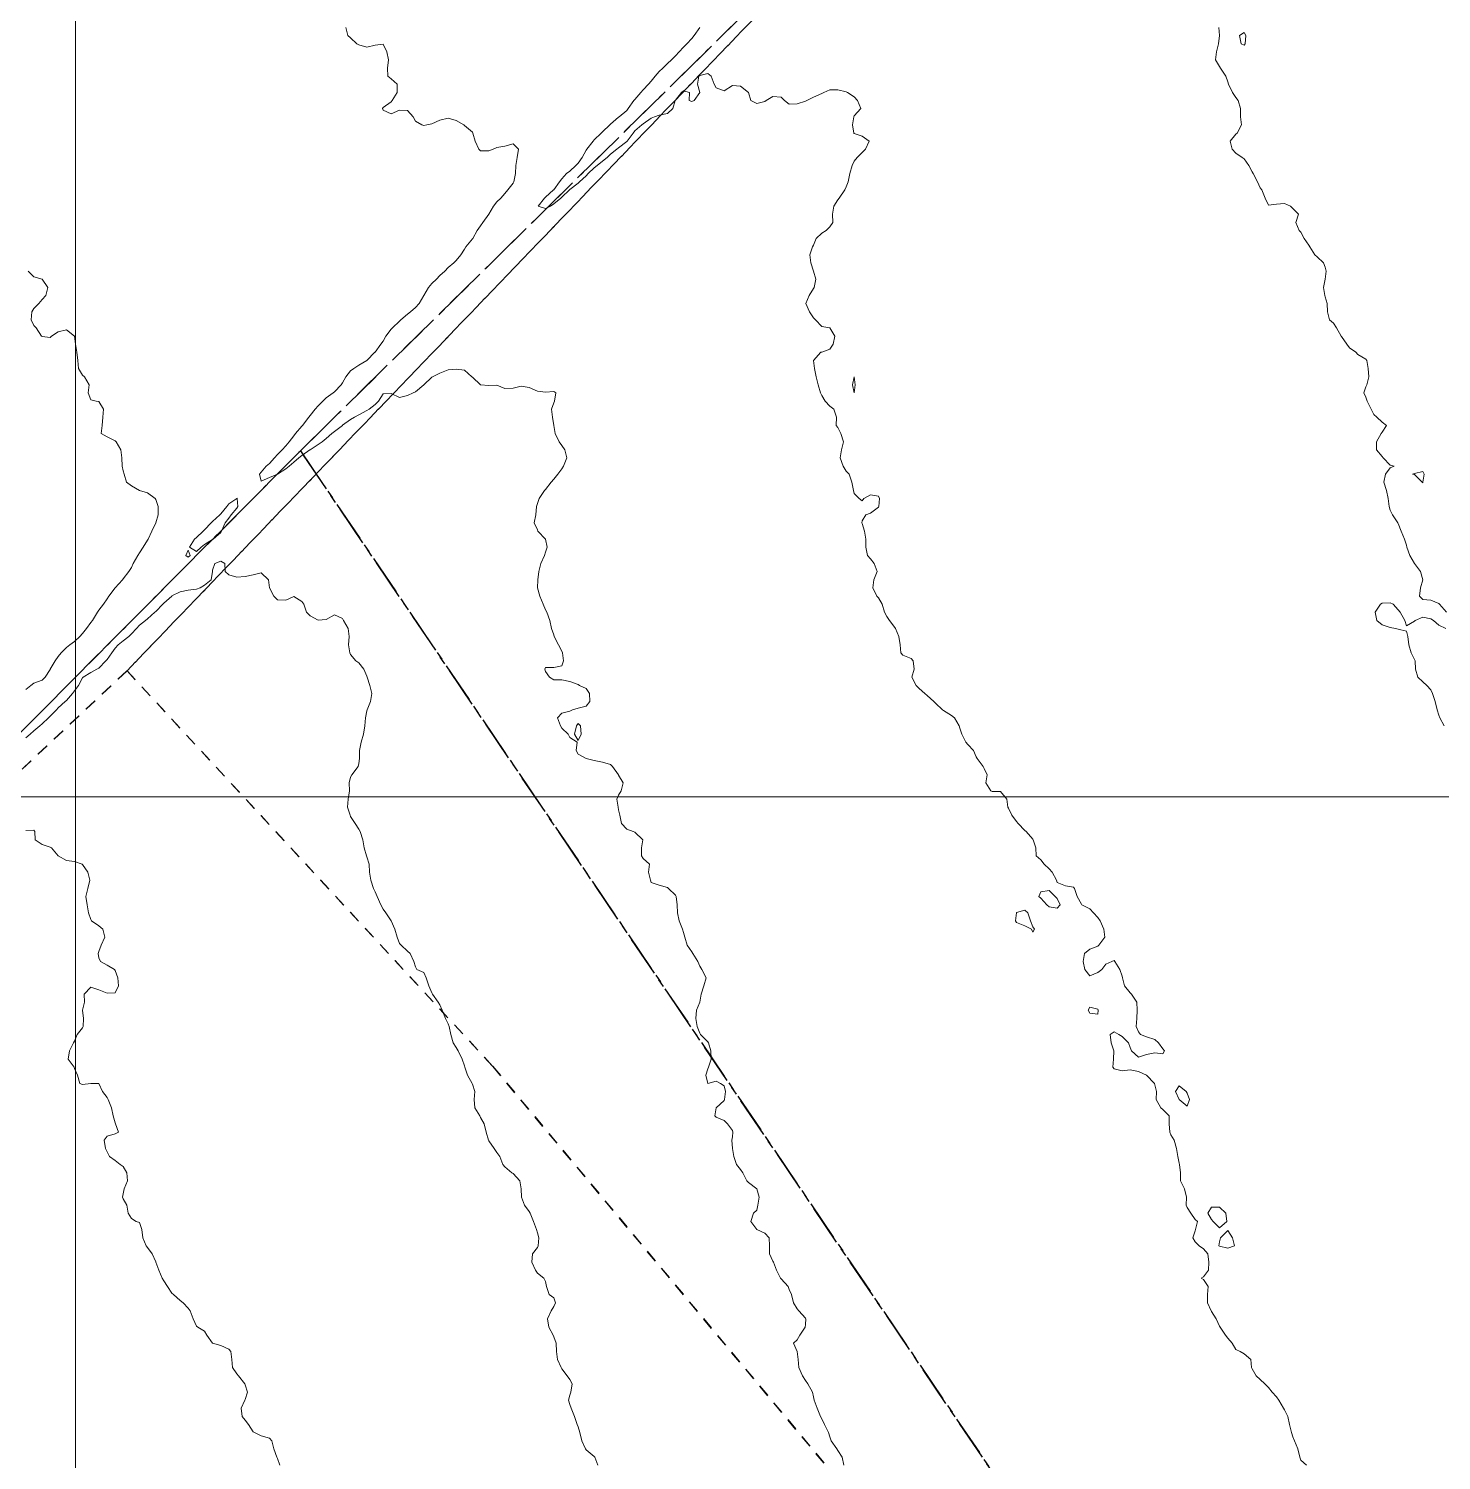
# Model space of a CAD drawing. Header units: centimetres. Extents: x 0 to 642158, y -847 to 649707.
# Drawn here: x 616263.9 to 616350.9, y 619946.5 to 620034.7 of the extents above; entities that cross this region are included whole.
import ezdxf

# ---------------------------------------------------------------- set-up
doc = ezdxf.new("R2010")
doc.units = ezdxf.units.CM
doc.header["$MEASUREMENT"] = 0
doc.linetypes.add('CENTERX2', pattern=[4, 2.5, -0.5, 0.5, -0.5])
doc.linetypes.add('JIS_02_0.7', pattern=[1.35, 0.75, -0.6])
for name, color, linetype, lineweight in [('MEV_grille', 254, 'Continuous', 9), ('WAL_parcellaire agricole', 7, 'JIS_02_0.7', 25), ('WAL_topographie 0.5', 253, 'Continuous', 20)]:
    doc.layers.add(name, color=color, linetype=linetype, lineweight=lineweight)
doc.layers.add('SPW_parcellaire cadastral', color=7, linetype='CENTERX2', lineweight=25, true_color=0xff0542)

# ---------------------------------------------------------------- blocks, each defined once
blk = doc.blocks.new('*U114')
at = {"layer": 'MEV_grille', "transparency": 33554687}
blk.add_lwpolyline([(-1338.461, 0), (1338.461, 0)], dxfattribs=at)
blk = doc.blocks.new('*U115')
at = {"layer": 'MEV_grille', "color": 0, "linetype": 'ByBlock', "lineweight": -2, "transparency": 16777216}
blk.add_blockref('*U114', (0, -2400), dxfattribs=at)
blk = doc.blocks.new('*U112')
at = {"layer": 'MEV_grille', "transparency": 33554687}
blk.add_lwpolyline([(0, 1825.476), (0, -1825.476)], dxfattribs=at)
blk = doc.blocks.new('*U113')
at = {"layer": 'MEV_grille', "color": 0, "linetype": 'ByBlock', "lineweight": -2, "transparency": 16777216}
blk.add_blockref('*U112', (900, 0), dxfattribs=at)

msp = doc.modelspace()

# ---------------------------------------------------------------- linework, layer by layer
at = {"layer": 'SPW_parcellaire cadastral'}
for points in [[(616222.128, 620179.976), (616250.365, 620151.335), (616334.421, 620061.615), (616280.663, 620008.691), (616260.831, 619988.737), (616195.354, 620057.121), (616143.039, 620111.847), (616194.316, 620159.24), (616222.128, 620179.976)], [(616355.609, 620035.233), (616378.108, 620007.221), (616400.237, 619979.265), (616422.785, 619950.78), (616439.841, 619964.523), (616461.863, 619982.253), (616492.788, 620006.697), (616550.104, 619925.624), (616572.77, 619940.88), (616623.295, 619879.226), (616638.833, 619846.604), (616561.893, 619856.194), (616477.994, 619855.633), (616412.752, 619840.793), (616397.069, 619835.25), (616327.133, 619940.117), (616280.663, 620008.691), (616334.421, 620061.615), (616355.609, 620035.233)], [(616359.454, 619821.288), (616326.672, 619810.975), (616321.672, 619811.425), (616317.722, 619813.441), (616309.754, 619822.04), (616216.242, 619936.861), (616212.235, 619939.367), (616260.831, 619988.737), (616280.663, 620008.691), (616327.133, 619940.117), (616300.482, 619911.776), (616359.454, 619821.288)]]:
    msp.add_lwpolyline(points, dxfattribs=at)
at = {"layer": 'WAL_parcellaire agricole'}
for points in [[(616319.644, 620046.821), (616269.984, 619995.149), (616211.324, 619940.143), (616204.657, 619942.475), (616171.156, 619951.805), (616128.489, 619960.8), (616113.487, 619976.298), (616272.568, 620126.315), (616335.142, 620062.822), (616319.644, 620046.821)], [(616269.984, 619995.149), (616319.644, 620046.821), (616335.142, 620062.822), (616389.483, 619995.496), (616420.153, 619957.833), (616433.819, 619968.168), (616448.984, 619981.003), (616486.646, 620012.341), (616545.989, 619931.348), (616567.653, 619947.684), (616643.831, 619847.527), (616616.664, 619852.357), (616586.164, 619856.187), (616565.997, 619858.351), (616509.664, 619858.011), (616471.498, 619855.007), (616437.999, 619847.837), (616396.501, 619834.499), (616337.992, 619916.324), (616292.486, 619970.818), (616269.984, 619995.149)], [(616269.984, 619995.149), (616292.486, 619970.818), (616337.992, 619916.324), (616396.501, 619834.499), (616370.669, 619824.329), (616346.671, 619814.826), (616335.005, 619810.825), (616327.672, 619809.491), (616321.338, 619810.657), (616317.171, 619812.823), (616309.004, 619821.322), (616268.331, 619872.817), (616225.326, 619925.144), (616220.825, 619930.311), (616211.324, 619940.143), (616269.984, 619995.149)]]:
    msp.add_lwpolyline(points, dxfattribs=at)
at = {"layer": 'WAL_topographie 0.5'}
for points in [[(616283.46, 620034.75), (616283.583, 620034.25), (616283.75, 620034.1), (616284.139, 620033.75), (616284.25, 620033.685), (616284.75, 620033.533), (616285.25, 620033.659), (616285.75, 620033.712), (616285.972, 620033.25), (616286.078, 620032.75), (616286.021, 620032.25), (616286.042, 620031.75), (616286.25, 620031.583), (616286.607, 620031.25), (616286.619, 620030.75), (616286.313, 620030.25), (616286.25, 620030.167), (616285.75, 620029.821), (616285.713, 620029.75), (616285.75, 620029.65), (616286.25, 620029.438), (616286.75, 620029.657), (616287.25, 620029.63), (616287.602, 620029.25), (616287.75, 620028.984), (616288.139, 620028.75), (616288.25, 620028.717), (616288.45, 620028.75), (616288.75, 620028.808), (616289.25, 620029.043), (616289.75, 620029.161), (616290.25, 620029.025), (616290.708, 620028.75), (616290.75, 620028.712), (616291.25, 620028.3), (616291.279, 620028.25), (616291.417, 620027.75), (616291.639, 620027.25), (616291.75, 620027.15), (616292.25, 620027.146), (616292.528, 620027.25), (616292.75, 620027.367), (616293.25, 620027.444), (616293.75, 620027.583), (616294.084, 620027.25), (616294, 620026.75), (616293.912, 620026.25), (616293.897, 620025.75), (616293.798, 620025.25), (616293.75, 620025.171), (616293.424, 620024.75), (616293.25, 620024.525), (616292.986, 620024.25), (616292.75, 620024.005), (616292.55, 620023.75), (616292.25, 620023.25), (616292.25, 620023.25), (616291.89, 620022.75), (616291.75, 620022.537), (616291.544, 620022.25), (616291.264, 620021.75), (616291.25, 620021.731), (616290.844, 620021.25), (616290.75, 620021.102), (616290.531, 620020.75), (616290.25, 620020.402), (616290.096, 620020.25), (616289.75, 620019.98), (616289.55, 620019.75), (616289.25, 620019.474), (616289.038, 620019.25), (616288.75, 620018.99), (616288.542, 620018.75), (616288.25, 620018.25), (616288.25, 620018.25), (616287.972, 620017.75), (616287.75, 620017.51), (616287.435, 620017.25), (616287.25, 620017.105), (616286.845, 620016.75), (616286.75, 620016.677), (616286.321, 620016.25), (616286.25, 620016.174), (616285.926, 620015.75), (616285.75, 620015.441), (616285.618, 620015.25), (616285.25, 620014.768), (616285.235, 620014.75), (616284.75, 620014.253), (616284.746, 620014.25), (616284.25, 620013.95), (616283.937, 620013.75), (616283.75, 620013.605), (616283.46, 620013.25), (616283.25, 620012.882), (616283.164, 620012.75), (616282.75, 620012.323), (616282.666, 620012.25), (616282.25, 620011.939), (616282.036, 620011.75), (616281.75, 620011.458), (616281.558, 620011.25), (616281.25, 620010.853), (616281.173, 620010.75), (616280.788, 620010.25), (616280.75, 620010.206), (616280.354, 620009.75), (616280.25, 620009.618), (616279.968, 620009.25), (616279.75, 620008.994), (616279.524, 620008.75), (616279.25, 620008.455), (616279.053, 620008.25), (616278.75, 620007.916), (616278.551, 620007.75), (616278.25, 620007.38), (616278.144, 620007.25), (616278.25, 620006.814), (616278.75, 620007.039), (616279.244, 620007.25), (616279.25, 620007.253), (616279.75, 620007.586), (616279.97, 620007.75), (616280.25, 620007.984), (616280.556, 620008.25), (616280.75, 620008.403), (616281.244, 620008.75), (616281.25, 620008.754), (616281.75, 620009.078), (616281.992, 620009.25), (616282.25, 620009.455), (616282.598, 620009.75), (616282.75, 620009.871), (616283.24, 620010.25), (616283.25, 620010.258), (616283.75, 620010.607), (616283.992, 620010.75), (616284.25, 620010.904), (616284.75, 620011.169), (616284.891, 620011.25), (616285.25, 620011.53), (616285.47, 620011.75), (616285.75, 620012.196), (616286.25, 620012.217), (616286.75, 620011.966), (616287.25, 620012.083), (616287.591, 620012.25), (616287.75, 620012.326), (616288.25, 620012.75), (616288.25, 620012.75), (616288.75, 620013.224), (616288.795, 620013.25), (616289.25, 620013.463), (616289.75, 620013.667), (616290.25, 620013.704), (616290.75, 620013.643), (616291.208, 620013.25), (616291.25, 620013.221), (616291.75, 620012.75), (616291.75, 620012.75), (616292.25, 620012.707), (616292.75, 620012.727), (616293.25, 620012.519), (616293.75, 620012.542), (616294.25, 620012.659), (616294.75, 620012.594), (616295.25, 620012.362), (616295.75, 620012.297), (616296.25, 620012.341), (616296.375, 620012.25), (616296.303, 620011.75), (616296.25, 620011.639), (616296.115, 620011.25), (616296.176, 620010.75), (616296.25, 620010.25), (616296.25, 620010.25), (616296.35, 620009.75), (616296.596, 620009.25), (616296.75, 620009.015), (616296.937, 620008.75), (616297.064, 620008.25), (616296.863, 620007.75), (616296.75, 620007.574), (616296.511, 620007.25), (616296.25, 620006.934), (616296.091, 620006.75), (616295.75, 620006.309), (616295.693, 620006.25), (616295.347, 620005.75), (616295.25, 620005.442), (616295.192, 620005.25), (616295.147, 620004.75), (616295.058, 620004.25), (616295.25, 620003.833), (616295.279, 620003.75), (616295.75, 620003.25), (616295.75, 620003.25), (616295.858, 620002.75), (616295.75, 620002.444), (616295.676, 620002.25), (616295.452, 620001.75), (616295.329, 620001.25), (616295.272, 620000.75), (616295.25, 620000.25), (616295.394, 619999.75), (616295.594, 619999.25), (616295.75, 619998.9), (616295.827, 619998.75), (616296.006, 619998.25), (616296.113, 619997.75), (616296.25, 619997.357), (616296.287, 619997.25), (616296.553, 619996.75), (616296.75, 619996.355), (616296.799, 619996.25), (616296.85, 619995.75), (616296.75, 619995.45), (616296.25, 619995.35), (616295.75, 619995.35), (616295.697, 619995.25), (616295.75, 619995.107), (616296, 619994.75), (616296.25, 619994.594), (616296.75, 619994.596), (616297.25, 619994.483), (616297.75, 619994.294), (616297.838, 619994.25), (616298.25, 619994.056), (616298.454, 619993.75), (616298.481, 619993.25), (616298.25, 619992.977), (616297.75, 619992.845), (616297.417, 619992.75), (616297.25, 619992.659), (616296.75, 619992.544), (616296.487, 619992.25), (616296.669, 619991.75), (616296.75, 619991.619), (616297.136, 619991.25), (616297.25, 619991.042), (616297.688, 619990.75), (616297.641, 619990.25), (616297.75, 619990.023), (616298.25, 619989.75), (616298.25, 619989.75), (616298.75, 619989.63), (616299.25, 619989.517), (616299.75, 619989.38), (616299.867, 619989.25), (616300.234, 619988.75), (616300.25, 619988.727), (616300.519, 619988.25), (616300.405, 619987.75), (616300.25, 619987.485), (616300.129, 619987.25), (616300.217, 619986.75), (616300.25, 619986.583), (616300.327, 619986.25), (616300.429, 619985.75), (616300.75, 619985.404), (616301.15, 619985.25), (616301.25, 619985.213), (616301.731, 619984.75), (616301.657, 619984.25), (616301.663, 619983.75), (616301.75, 619983.583), (616302.15, 619983.25), (616302.083, 619982.75), (616302.203, 619982.25), (616302.25, 619982.125), (616302.75, 619981.956), (616303.25, 619981.808), (616303.313, 619981.75), (616303.75, 619981.33), (616303.794, 619981.25), (616303.846, 619980.75), (616303.878, 619980.25), (616303.981, 619979.75), (616304.173, 619979.25), (616304.25, 619979.028), (616304.322, 619978.75), (616304.467, 619978.25), (616304.75, 619977.845), (616304.817, 619977.75), (616305.117, 619977.25), (616305.25, 619976.964), (616305.365, 619976.75), (616305.639, 619976.25), (616305.5, 619975.75), (616305.33, 619975.25), (616305.25, 619974.75), (616305.25, 619974.75), (616305.05, 619974.25), (616305, 619973.75), (616305.083, 619973.25), (616305.25, 619972.833), (616305.286, 619972.75), (616305.75, 619972.317), (616305.774, 619972.25), (616305.932, 619971.75), (616305.945, 619971.25), (616305.788, 619970.75), (616305.75, 619970.639), (616305.61, 619970.25), (616305.75, 619969.75), (616306.25, 619969.882), (616306.528, 619969.75), (616306.75, 619969.596), (616306.837, 619969.25), (616306.764, 619968.75), (616306.75, 619968.704), (616306.25, 619968.25), (616306.25, 619968.25), (616306.162, 619967.75), (616306.25, 619967.675), (616306.75, 619967.46), (616306.95, 619967.25), (616307.25, 619966.85), (616307.283, 619966.75), (616307.25, 619966.45), (616307.217, 619966.25), (616307.25, 619965.75), (616307.25, 619965.75), (616307.347, 619965.25), (616307.5, 619964.75), (616307.75, 619964.454), (616307.891, 619964.25), (616308.135, 619963.75), (616308.25, 619963.639), (616308.75, 619963.25), (616308.75, 619963.25), (616308.906, 619962.75), (616308.825, 619962.25), (616308.75, 619961.95), (616308.55, 619961.75), (616308.397, 619961.25), (616308.75, 619960.75), (616308.75, 619960.75), (616309.25, 619960.533), (616309.51, 619960.25), (616309.533, 619959.75), (616309.531, 619959.25), (616309.75, 619958.8), (616309.774, 619958.75), (616309.96, 619958.25), (616310.219, 619957.75), (616310.25, 619957.717), (616310.679, 619957.25), (616310.75, 619957.066), (616310.9, 619956.75), (616311.01, 619956.25), (616311.25, 619955.875), (616311.35, 619955.75), (616311.75, 619955.306), (616311.782, 619955.25), (616311.75, 619954.917), (616311.733, 619954.75), (616311.41, 619954.25), (616311.25, 619953.964), (616311.019, 619953.75), (616311.25, 619953.25), (616311.25, 619953.25), (616311.304, 619952.75), (616311.347, 619952.25), (616311.569, 619951.75), (616311.75, 619951.454), (616311.905, 619951.25), (616312.179, 619950.75), (616312.25, 619950.464), (616312.293, 619950.25), (616312.466, 619949.75), (616312.677, 619949.25), (616312.75, 619949.1), (616312.929, 619948.75), (616313.167, 619948.25), (616313.25, 619948), (616313.342, 619947.75), (616313.677, 619947.25), (616313.75, 619947.15), (616314.011, 619946.75), (616314.113, 619946.25)], [(616305.25, 620034.741), (616304.894, 620034.25), (616304.75, 620034.059), (616304.441, 620033.75), (616304.25, 620033.536), (616303.981, 620033.25), (616303.75, 620033.003), (616303.51, 620032.75), (616303.25, 620032.521), (616302.974, 620032.25), (616302.75, 620032.035), (616302.5, 620031.75), (616302.25, 620031.446), (616302.083, 620031.25), (616301.75, 620030.905), (616301.615, 620030.75), (616301.25, 620030.316), (616301.193, 620030.25), (616300.843, 620029.75), (616300.75, 620029.639), (616300.282, 620029.25), (616300.25, 620029.227), (616299.75, 620028.787), (616299.712, 620028.75), (616299.25, 620028.333), (616299.163, 620028.25), (616298.75, 620027.826), (616298.685, 620027.75), (616298.287, 620027.25), (616298.25, 620027.201), (616297.996, 620026.75), (616297.75, 620026.402), (616297.618, 620026.25), (616297.25, 620025.907), (616297.04, 620025.75), (616296.75, 620025.439), (616296.6, 620025.25), (616296.25, 620024.757), (616296.244, 620024.75), (616295.75, 620024.3), (616295.686, 620024.25), (616295.304, 620023.75), (616295.75, 620023.604), (616296.061, 620023.75), (616296.25, 620023.894), (616296.693, 620024.25), (616296.75, 620024.3), (616297.218, 620024.75), (616297.25, 620024.772), (616297.75, 620025.171), (616297.838, 620025.25), (616298.25, 620025.616), (616298.383, 620025.75), (616298.75, 620026.101), (616298.924, 620026.25), (616299.25, 620026.517), (616299.534, 620026.75), (616299.75, 620026.951), (616300.14, 620027.25), (616300.25, 620027.329), (616300.75, 620027.728), (616300.767, 620027.75), (616301.15, 620028.25), (616301.25, 620028.378), (616301.669, 620028.75), (616301.75, 620028.82), (616302.25, 620029.163), (616302.454, 620029.25), (616302.75, 620029.35), (616303.25, 620029.445), (616303.594, 620029.75), (616303.735, 620030.25), (616303.75, 620030.279), (616304.125, 620030.75), (616304.25, 620030.856), (616304.617, 620030.75), (616304.6, 620030.25), (616304.75, 620030.187), (616304.9, 620030.25), (616305.25, 620030.75), (616305.113, 620031.25), (616305.194, 620031.75), (616305.25, 620031.8), (616305.75, 620031.904), (616305.95, 620031.75), (616306.125, 620031.25), (616306.25, 620031.036), (616306.75, 620030.841), (616307.25, 620031.179), (616307.75, 620031.143), (616308.25, 620030.75), (616308.25, 620030.75), (616308.386, 620030.25), (616308.75, 620030.059), (616309.25, 620030.2), (616309.329, 620030.25), (616309.75, 620030.508), (616310.25, 620030.45), (616310.467, 620030.25), (616310.75, 620030.033), (616311.25, 620030.041), (616311.75, 620030.21), (616311.845, 620030.25), (616312.25, 620030.463), (616312.75, 620030.686), (616312.889, 620030.75), (616313.25, 620030.917), (616313.75, 620030.912), (616314.25, 620030.779), (616314.333, 620030.75), (616314.75, 620030.472), (616314.96, 620030.25), (616315.15, 620029.75), (616314.75, 620029.306), (616314.731, 620029.25), (616314.646, 620028.75), (616314.729, 620028.25), (616314.75, 620028.212), (616315.25, 620028.056), (616315.673, 620027.75), (616315.44, 620027.25), (616315.25, 620027.06), (616314.929, 620026.75), (616314.75, 620026.523), (616314.628, 620026.25), (616314.492, 620025.75), (616314.384, 620025.25), (616314.25, 620024.929), (616314.173, 620024.75), (616313.823, 620024.25), (616313.75, 620024.144), (616313.5, 620023.75), (616313.417, 620023.25), (616313.441, 620022.75), (616313.25, 620022.483), (616313.017, 620022.25), (616312.75, 620022.09), (616312.41, 620021.75), (616312.25, 620021.35), (616312.183, 620021.25), (616312.028, 620020.75), (616312.083, 620020.25), (616312.25, 620019.75), (616312.25, 620019.75), (616312.388, 620019.25), (616312.294, 620018.75), (616312.25, 620018.675), (616311.976, 620018.25), (616311.783, 620017.75), (616312, 620017.25), (616312.25, 620016.882), (616312.364, 620016.75), (616312.75, 620016.345), (616313.25, 620016.25), (616313.25, 620016.25), (616313.55, 620015.75), (616313.446, 620015.25), (616313.25, 620014.945), (616312.75, 620014.768), (616312.704, 620014.75), (616312.25, 620014.25), (616312.3, 620013.75), (616312.405, 620013.25), (616312.524, 620012.75), (616312.667, 620012.25), (616312.75, 620012.083), (616312.961, 620011.75), (616313.25, 620011.427), (616313.5, 620011.25), (616313.662, 620010.75), (616313.643, 620010.25), (616313.75, 620010.113), (616313.924, 620009.75), (616314.096, 620009.25), (616313.972, 620008.75), (616313.88, 620008.25), (616314.073, 620007.75), (616314.25, 620007.427), (616314.438, 620007.25), (616314.61, 620006.75), (616314.7, 620006.25), (616314.75, 620006.062), (616315.062, 620005.75), (616315.25, 620005.613), (616315.35, 620005.75), (616315.75, 620005.981), (616316.25, 620005.889), (616316.31, 620005.75), (616316.265, 620005.25), (616316.25, 620005.228), (616315.75, 620004.845), (616315.464, 620004.75), (616315.25, 620004.375), (616315.228, 620004.25), (616315.25, 620004.208), (616315.395, 620003.75), (616315.47, 620003.25), (616315.477, 620002.75), (616315.566, 620002.25), (616315.75, 620002.031), (616315.987, 620001.75), (616316.162, 620001.25), (616315.955, 620000.75), (616315.891, 620000.25), (616316.15, 619999.75), (616316.25, 619999.63), (616316.476, 619999.25), (616316.617, 619998.75), (616316.75, 619998.489), (616316.927, 619998.25), (616317.25, 619997.815), (616317.292, 619997.75), (616317.507, 619997.25), (616317.579, 619996.75), (616317.632, 619996.25), (616317.75, 619996.1), (616318.25, 619995.896), (616318.38, 619995.75), (616318.444, 619995.25), (616318.304, 619994.75), (616318.568, 619994.25), (616318.75, 619994.062), (616319.107, 619993.75), (616319.25, 619993.617), (616319.657, 619993.25), (616319.75, 619993.15), (616320.185, 619992.75), (616320.25, 619992.706), (616320.75, 619992.399), (616320.917, 619992.25), (616321.213, 619991.75), (616321.25, 619991.625), (616321.372, 619991.25), (616321.628, 619990.75), (616321.75, 619990.605), (616322.105, 619990.25), (616322.25, 619989.857), (616322.329, 619989.75), (616322.687, 619989.25), (616322.75, 619989.135), (616322.929, 619988.75), (616322.846, 619988.25), (616323.173, 619987.75), (616323.25, 619987.718), (616323.75, 619987.708), (616324.157, 619987.25), (616324.215, 619986.75), (616324.25, 619986.694), (616324.45, 619986.25), (616324.75, 619985.875), (616324.843, 619985.75), (616325.25, 619985.313), (616325.346, 619985.25), (616325.75, 619984.773), (616325.764, 619984.75), (616325.941, 619984.25), (616325.959, 619983.75), (616326.25, 619983.5), (616326.456, 619983.25), (616326.75, 619982.956), (616326.934, 619982.75), (616327.212, 619982.25), (616327.25, 619982.125), (616327.75, 619981.917), (616328.25, 619981.824), (616328.315, 619981.75), (616328.477, 619981.25), (616328.75, 619980.776), (616328.773, 619980.75), (616329.25, 619980.494), (616329.488, 619980.25), (616329.75, 619979.968), (616329.902, 619979.75), (616330.125, 619979.25), (616330.173, 619978.75), (616329.813, 619978.25), (616329.75, 619978.206), (616329.25, 619978.011), (616328.934, 619977.75), (616328.844, 619977.25), (616328.957, 619976.75), (616329.25, 619976.364), (616329.75, 619976.565), (616330, 619976.75), (616330.25, 619977.083), (616330.607, 619977.25), (616330.75, 619977.317), (616330.8, 619977.25), (616331.107, 619976.75), (616331.25, 619976.35), (616331.276, 619976.25), (616331.402, 619975.75), (616331.75, 619975.329), (616331.815, 619975.25), (616332.155, 619974.75), (616332.171, 619974.25), (616332.155, 619973.75), (616332.113, 619973.25), (616332.25, 619972.917), (616332.386, 619972.75), (616332.75, 619972.617), (616333.25, 619972.45), (616333.477, 619972.25), (616333.75, 619971.875), (616333.845, 619971.75), (616333.75, 619971.568), (616333.25, 619971.62), (616332.75, 619971.53), (616332.25, 619971.361), (616331.813, 619971.75), (616331.75, 619971.95), (616331.643, 619972.25), (616331.25, 619972.643), (616331.036, 619972.75), (616330.75, 619972.932), (616330.5, 619972.75), (616330.563, 619972.25), (616330.735, 619971.75), (616330.714, 619971.25), (616330.678, 619970.75), (616330.75, 619970.643), (616331.25, 619970.531), (616331.75, 619970.592), (616332.25, 619970.487), (616332.75, 619970.25), (616332.75, 619970.25), (616333.23, 619969.75), (616333.25, 619969.667), (616333.359, 619969.25), (616333.343, 619968.75), (616333.63, 619968.25), (616333.75, 619968.139), (616334.139, 619967.75), (616334.135, 619967.25), (616334.181, 619966.75), (616334.25, 619966.575), (616334.441, 619966.25), (616334.591, 619965.75), (616334.667, 619965.25), (616334.75, 619964.834), (616334.778, 619964.75), (616334.833, 619964.25), (616334.837, 619963.75), (616335.09, 619963.25), (616335.205, 619962.75), (616335.194, 619962.25), (616335.25, 619962.107), (616335.467, 619961.75), (616335.75, 619961.368), (616335.893, 619961.25), (616335.773, 619960.75), (616335.75, 619960.679), (616335.6, 619960.25), (616335.75, 619960), (616335.981, 619959.75), (616336.25, 619959.566), (616336.523, 619959.25), (616336.589, 619958.75), (616336.558, 619958.25), (616336.25, 619957.85), (616336.107, 619957.75), (616336.25, 619957.667), (616336.544, 619957.25), (616336.5, 619956.75), (616336.505, 619956.25), (616336.732, 619955.75), (616336.75, 619955.714), (616337.027, 619955.25), (616337.25, 619954.813), (616337.288, 619954.75), (616337.609, 619954.25), (616337.75, 619954.074), (616338.029, 619953.75), (616338.25, 619953.37), (616338.523, 619953.25), (616338.75, 619953.103), (616339.179, 619952.75), (616339.204, 619952.25), (616339.25, 619952.173), (616339.489, 619951.75), (616339.75, 619951.528), (616340.038, 619951.25), (616340.25, 619951.021), (616340.491, 619950.75), (616340.75, 619950.458), (616340.893, 619950.25), (616341.191, 619949.75), (616341.25, 619949.645), (616341.453, 619949.25), (616341.556, 619948.75), (616341.674, 619948.25), (616341.75, 619948), (616341.85, 619947.75), (616342.054, 619947.25), (616342.196, 619946.75), (616342.25, 619946.562), (616342.607, 619946.25)], [(616337.197, 620034.75), (616337.25, 620034.25), (616337.25, 620034.25), (616337.25, 620034.25), (616337.175, 620033.75), (616337.056, 620033.25), (616336.99, 620032.75), (616337.25, 620032.344), (616337.292, 620032.25), (616337.632, 620031.75), (616337.75, 620031.404), (616337.801, 620031.25), (616338.045, 620030.75), (616338.25, 620030.442), (616338.389, 620030.25), (616338.533, 620029.75), (616338.528, 620029.25), (616338.6, 620028.75), (616338.333, 620028.25), (616338.25, 620028.187), (616337.9, 620027.75), (616338.017, 620027.25), (616338.25, 620027), (616338.639, 620026.75), (616338.75, 620026.655), (616339.054, 620026.25), (616339.25, 620025.857), (616339.306, 620025.75), (616339.583, 620025.25), (616339.75, 620024.868), (616339.855, 620024.75), (616340.06, 620024.25), (616340.25, 620023.806), (616340.75, 620023.861), (616341.25, 620023.906), (616341.607, 620023.75), (616341.75, 620023.607), (616342.107, 620023.25), (616341.938, 620022.75), (616342.15, 620022.25), (616342.25, 620022.143), (616342.462, 620021.75), (616342.75, 620021.355), (616342.803, 620021.25), (616343.11, 620020.75), (616343.25, 620020.62), (616343.65, 620020.25), (616343.75, 620020), (616343.808, 620019.75), (616343.75, 620019.25), (616343.75, 620019.25), (616343.647, 620018.75), (616343.727, 620018.25), (616343.75, 620018.173), (616343.867, 620017.75), (616343.895, 620017.25), (616344.019, 620016.75), (616344.25, 620016.543), (616344.439, 620016.25), (616344.737, 620015.75), (616344.75, 620015.725), (616345.089, 620015.25), (616345.25, 620015.025), (616345.643, 620014.75), (616345.75, 620014.625), (616346.25, 620014.324), (616346.319, 620014.25), (616346.385, 620013.75), (616346.44, 620013.25), (616346.304, 620012.75), (616346.25, 620012.635), (616346.134, 620012.25), (616346.25, 620012), (616346.339, 620011.75), (616346.586, 620011.25), (616346.75, 620010.926), (616346.926, 620010.75), (616347.25, 620010.453), (616347.518, 620010.25), (616347.25, 620009.833), (616347.2, 620009.75), (616346.912, 620009.25), (616346.909, 620008.75), (616347.25, 620008.333), (616347.313, 620008.25), (616347.75, 620007.813), (616348, 620007.75), (616347.75, 620007.65), (616347.464, 620007.25), (616347.35, 620006.75), (616347.526, 620006.25), (616347.623, 620005.75), (616347.684, 620005.25), (616347.75, 620005.031), (616347.9, 620004.75), (616348.222, 620004.25), (616348.25, 620004.208), (616348.433, 620003.75), (616348.622, 620003.25), (616348.75, 620002.883), (616348.784, 620002.75), (616348.954, 620002.25), (616349.25, 620001.75), (616349.25, 620001.75), (616349.613, 620001.25), (616349.75, 620000.75), (616349.75, 620000.75), (616349.75, 620000.75), (616349.622, 620000.25), (616349.546, 619999.75), (616349.75, 619999.538), (616350.25, 619999.5), (616350.75, 619999.285), (616350.779, 619999.25), (616351.214, 619998.75)], [(616338.811, 620033.75), (616338.75, 620033.659), (616338.568, 620033.75), (616338.464, 620034.25), (616338.75, 620034.441), (616338.861, 620034.25), (616338.811, 620033.75)], [(616263.9, 620019.75), (616264.25, 620019.4), (616264.75, 620019.25), (616264.75, 620019.25), (616265.103, 620018.75), (616264.977, 620018.25), (616264.75, 620018), (616264.558, 620017.75), (616264.25, 620017.454), (616264.128, 620017.25), (616264.087, 620016.75), (616264.25, 620016.402), (616264.385, 620016.25), (616264.727, 620015.75), (616264.75, 620015.717), (616265.25, 620015.662), (616265.338, 620015.75), (616265.75, 620016.019), (616266.25, 620016.141), (616266.75, 620015.75), (616266.75, 620015.75), (616266.808, 620015.25), (616266.89, 620014.75), (616266.954, 620014.25), (616266.985, 620013.75), (616267.25, 620013.341), (616267.361, 620013.25), (616267.645, 620012.75), (616267.583, 620012.25), (616267.75, 620011.833), (616268.083, 620011.75), (616268.25, 620011.729), (616268.538, 620011.25), (616268.492, 620010.75), (616268.457, 620010.25), (616268.393, 620009.75), (616268.75, 620009.558), (616269.25, 620009.309), (616269.317, 620009.25), (616269.603, 620008.75), (616269.655, 620008.25), (616269.675, 620007.75), (616269.75, 620007.45), (616269.803, 620007.25), (616269.942, 620006.75), (616270.25, 620006.528), (616270.75, 620006.25), (616270.75, 620006.25), (616271.25, 620006.096), (616271.724, 620005.75), (616271.75, 620005.7), (616271.9, 620005.25), (616271.904, 620004.75), (616271.75, 620004.25), (616271.75, 620004.25), (616271.508, 620003.75), (616271.293, 620003.25), (616271.25, 620003.182), (616270.974, 620002.75), (616270.75, 620002.408), (616270.652, 620002.25), (616270.369, 620001.75), (616270.25, 620001.506), (616270.086, 620001.25), (616269.75, 620000.811), (616269.7, 620000.75), (616269.25, 620000.259), (616269.244, 620000.25), (616268.866, 619999.75), (616268.75, 619999.57), (616268.543, 619999.25), (616268.25, 619998.878), (616268.156, 619998.75), (616267.847, 619998.25), (616267.75, 619998.118), (616267.488, 619997.75), (616267.25, 619997.44), (616267.073, 619997.25), (616266.75, 619996.947), (616266.468, 619996.75), (616266.25, 619996.589), (616265.919, 619996.25), (616265.75, 619996.02), (616265.553, 619995.75), (616265.259, 619995.25), (616265.25, 619995.23), (616264.941, 619994.75), (616264.75, 619994.565), (616264.25, 619994.392), (616264.053, 619994.25), (616263.75, 619993.996)], [(616314.75, 620012.25), (616314.75, 620012.249), (616314.75, 620012.25), (616314.65, 620012.75), (616314.75, 620013.25), (616314.75, 620013.25), (616314.75, 620013.25), (616314.803, 620012.75), (616314.75, 620012.25)], [(616349.765, 620006.75), (616349.75, 620006.708), (616349.721, 620006.75), (616349.25, 620007.221), (616349.125, 620007.25), (616349.25, 620007.292), (616349.75, 620007.417), (616349.85, 620007.25), (616349.765, 620006.75)], [(616274.25, 620002.498), (616274.543, 620002.75), (616274.75, 620002.925), (616275.25, 620003.23), (616275.29, 620003.25), (616275.75, 620003.658), (616275.802, 620003.75), (616276.021, 620004.25), (616276.25, 620004.55), (616276.384, 620004.75), (616276.75, 620005.163), (616276.812, 620005.25), (616276.762, 620005.75), (616276.75, 620005.763), (616276.733, 620005.75), (616276.25, 620005.426), (616276.133, 620005.25), (616275.75, 620004.807), (616275.698, 620004.75), (616275.25, 620004.328), (616275.171, 620004.25), (616274.75, 620003.822), (616274.675, 620003.75), (616274.25, 620003.358), (616274.144, 620003.25), (616273.822, 620002.75), (616274.25, 620002.498)], [(616273.75, 620002.146), (616273.87, 620002.25), (616273.75, 620002.574), (616273.613, 620002.25), (616273.75, 620002.146)], [(616263.75, 619991.025), (616264.024, 619991.25), (616264.25, 619991.452), (616264.613, 619991.75), (616264.75, 619991.881), (616265.15, 619992.25), (616265.25, 619992.358), (616265.635, 619992.75), (616265.75, 619992.86), (616266.166, 619993.25), (616266.25, 619993.323), (616266.631, 619993.75), (616266.75, 619993.911), (616266.985, 619994.25), (616267.25, 619994.716), (616267.288, 619994.75), (616267.75, 619995.049), (616268.118, 619995.25), (616268.25, 619995.315), (616268.67, 619995.75), (616268.75, 619995.852), (616269.044, 619996.25), (616269.25, 619996.539), (616269.445, 619996.75), (616269.75, 619996.995), (616270.089, 619997.25), (616270.25, 619997.426), (616270.57, 619997.75), (616270.75, 619997.948), (616271.119, 619998.25), (616271.25, 619998.34), (616271.692, 619998.75), (616271.75, 619998.796), (616272.19, 619999.25), (616272.25, 619999.308), (616272.738, 619999.75), (616272.75, 619999.759), (616273.25, 619999.997), (616273.75, 620000.115), (616274.25, 620000.167), (616274.477, 620000.25), (616274.75, 620000.424), (616275.156, 620000.75), (616275.238, 620001.25), (616275.25, 620001.333), (616275.394, 620001.75), (616275.75, 620001.905), (616276.011, 620001.75), (616276.018, 620001.25), (616276.25, 620001.059), (616276.75, 620000.913), (616277.25, 620000.946), (616277.75, 620001.061), (616278.25, 620001.183), (616278.683, 620000.75), (616278.75, 620000.25), (616278.75, 620000.25), (616279.026, 619999.75), (616279.25, 619999.518), (616279.75, 619999.5), (616280.25, 619999.712), (616280.75, 619999.417), (616280.867, 619999.25), (616281.03, 619998.75), (616281.25, 619998.538), (616281.75, 619998.269), (616282.25, 619998.306), (616282.75, 619998.6), (616283.25, 619998.361), (616283.306, 619998.25), (616283.602, 619997.75), (616283.667, 619997.25), (616283.625, 619996.75), (616283.702, 619996.25), (616283.75, 619996.146), (616284.078, 619995.75), (616284.25, 619995.628), (616284.56, 619995.25), (616284.75, 619994.818), (616284.771, 619994.75), (616284.933, 619994.25), (616285.064, 619993.75), (616284.964, 619993.25), (616284.77, 619992.75), (616284.75, 619992.683), (616284.67, 619992.25), (616284.619, 619991.75), (616284.544, 619991.25), (616284.395, 619990.75), (616284.286, 619990.25), (616284.297, 619989.75), (616284.25, 619989.438), (616284.207, 619989.25), (616283.813, 619988.75), (616283.75, 619988.596), (616283.656, 619988.25), (616283.671, 619987.75), (616283.591, 619987.25), (616283.558, 619986.75), (616283.711, 619986.25), (616283.75, 619986.179), (616284.036, 619985.75), (616284.25, 619985.39), (616284.331, 619985.25), (616284.509, 619984.75), (616284.578, 619984.25), (616284.733, 619983.75), (616284.75, 619983.7), (616284.888, 619983.25), (616284.919, 619982.75), (616284.991, 619982.25), (616285.162, 619981.75), (616285.25, 619981.533), (616285.383, 619981.25), (616285.603, 619980.75), (616285.75, 619980.467), (616285.909, 619980.25), (616286.25, 619979.75), (616286.25, 619979.75), (616286.464, 619979.25), (616286.609, 619978.75), (616286.75, 619978.357), (616286.85, 619978.25), (616287.25, 619977.897), (616287.417, 619977.75), (616287.639, 619977.25), (616287.75, 619976.917), (616287.833, 619976.75), (616288.25, 619976.583), (616288.393, 619976.25), (616288.554, 619975.75), (616288.75, 619975.327), (616288.782, 619975.25), (616289.133, 619974.75), (616289.25, 619974.591), (616289.389, 619974.25), (616289.587, 619973.75), (616289.75, 619973.409), (616289.821, 619973.25), (616289.924, 619972.75), (616290.059, 619972.25), (616290.25, 619971.954), (616290.368, 619971.75), (616290.618, 619971.25), (616290.75, 619970.833), (616290.78, 619970.75), (616290.953, 619970.25), (616291.236, 619969.75), (616291.25, 619969.704), (616291.401, 619969.25), (616291.346, 619968.75), (616291.397, 619968.25), (616291.694, 619967.75), (616291.75, 619967.639), (616291.969, 619967.25), (616292.083, 619966.75), (616292.228, 619966.25), (616292.25, 619966.21), (616292.588, 619965.75), (616292.75, 619965.5), (616292.933, 619965.25), (616293.125, 619964.75), (616293.25, 619964.615), (616293.682, 619964.25), (616293.75, 619964.198), (616294.156, 619963.75), (616294.25, 619963.25), (616294.25, 619963.25), (616294.274, 619962.75), (616294.444, 619962.25), (616294.75, 619961.87), (616294.809, 619961.75), (616295, 619961.25), (616295.193, 619960.75), (616295.25, 619960.558), (616295.327, 619960.25), (616295.303, 619959.75), (616295.25, 619959.639), (616294.946, 619959.25), (616294.911, 619958.75), (616295.136, 619958.25), (616295.25, 619958.058), (616295.65, 619957.75), (616295.75, 619957.55), (616295.808, 619957.25), (616295.972, 619956.75), (616296.25, 619956.558), (616296.368, 619956.25), (616296.25, 619956.015), (616296.089, 619955.75), (616295.868, 619955.25), (616295.947, 619954.75), (616296.213, 619954.25), (616296.25, 619954.15), (616296.412, 619953.75), (616296.425, 619953.25), (616296.494, 619952.75), (616296.71, 619952.25), (616296.75, 619952.175), (616297.077, 619951.75), (616297.25, 619951.513), (616297.389, 619951.25), (616297.303, 619950.75), (616297.25, 619950.55), (616297.169, 619950.25), (616297.25, 619949.977), (616297.316, 619949.75), (616297.528, 619949.25), (616297.704, 619948.75), (616297.75, 619948.613), (616297.85, 619948.25), (616297.986, 619947.75), (616298.204, 619947.25), (616298.25, 619947.197), (616298.75, 619946.788), (616298.788, 619946.75), (616298.969, 619946.25)], [(616351.173, 619997.75), (616350.75, 619997.962), (616350.409, 619998.25), (616350.25, 619998.337), (616349.75, 619998.441), (616349.286, 619998.25), (616349.25, 619998.204), (616348.75, 619997.917), (616348.659, 619998.25), (616348.365, 619998.75), (616348.25, 619998.9), (616347.932, 619999.25), (616347.75, 619999.333), (616347.25, 619999.318), (616347.156, 619999.25), (616346.821, 619998.75), (616346.923, 619998.25), (616347.25, 619997.967), (616347.75, 619997.806), (616348.083, 619997.75), (616348.25, 619997.708), (616348.75, 619997.583), (616348.841, 619997.25), (616348.893, 619996.75), (616349.05, 619996.25), (616349.25, 619995.85), (616349.283, 619995.75), (616349.313, 619995.25), (616349.45, 619994.75), (616349.75, 619994.469), (616350.009, 619994.25), (616350.25, 619993.967), (616350.361, 619993.75), (616350.511, 619993.25), (616350.644, 619992.75), (616350.75, 619992.417), (616350.802, 619992.25), (616351.076, 619991.75)], [(616297.95, 619991.25), (616297.75, 619990.85), (616297.528, 619991.25), (616297.65, 619991.75), (616297.75, 619991.9), (616297.9, 619991.75), (616297.95, 619991.25)], [(616263.75, 619985.313), (616264.25, 619985.333), (616264.306, 619985.25), (616264.327, 619984.75), (616264.75, 619984.445), (616265.25, 619984.292), (616265.341, 619984.25), (616265.75, 619983.75), (616265.75, 619983.75), (616266.25, 619983.472), (616266.75, 619983.417), (616267.222, 619983.25), (616267.25, 619983.229), (616267.579, 619982.75), (616267.696, 619982.25), (616267.578, 619981.75), (616267.456, 619981.25), (616267.521, 619980.75), (616267.613, 619980.25), (616267.75, 619979.827), (616267.788, 619979.75), (616268.25, 619979.442), (616268.484, 619979.25), (616268.61, 619978.75), (616268.386, 619978.25), (616268.25, 619977.869), (616268.208, 619977.75), (616268.25, 619977.472), (616268.345, 619977.25), (616268.75, 619977.032), (616269.208, 619976.75), (616269.25, 619976.708), (616269.414, 619976.25), (616269.455, 619975.75), (616269.25, 619975.333), (616268.75, 619975.306), (616268.25, 619975.5), (616267.75, 619975.682), (616267.354, 619975.25), (616267.356, 619974.75), (616267.25, 619974.25), (616267.306, 619973.75), (616267.288, 619973.25), (616267.25, 619973.171), (616266.917, 619972.75), (616266.75, 619972.35), (616266.691, 619972.25), (616266.45, 619971.75), (616266.355, 619971.25), (616266.722, 619970.75), (616266.75, 619970.667), (616266.942, 619970.25), (616267.083, 619969.75), (616267.25, 619969.687), (616267.75, 619969.75), (616267.75, 619969.75), (616268.25, 619969.75), (616268.25, 619969.75), (616268.469, 619969.25), (616268.75, 619968.89), (616268.824, 619968.75), (616269.033, 619968.25), (616269.128, 619967.75), (616269.25, 619967.321), (616269.282, 619967.25), (616269.45, 619966.75), (616269.25, 619966.645), (616268.75, 619966.5), (616268.575, 619966.25), (616268.663, 619965.75), (616268.75, 619965.528), (616268.906, 619965.25), (616269.25, 619965), (616269.555, 619964.75), (616269.75, 619964.625), (616269.978, 619964.25), (616270.007, 619963.75), (616269.813, 619963.25), (616269.75, 619962.95), (616269.697, 619962.75), (616269.75, 619962.639), (616269.969, 619962.25), (616270.058, 619961.75), (616270.25, 619961.438), (616270.55, 619961.25), (616270.75, 619961.179), (616270.89, 619960.75), (616270.948, 619960.25), (616271.165, 619959.75), (616271.25, 619959.641), (616271.522, 619959.25), (616271.75, 619958.773), (616271.765, 619958.75), (616271.948, 619958.25), (616272.141, 619957.75), (616272.25, 619957.594), (616272.474, 619957.25), (616272.75, 619956.841), (616272.836, 619956.75), (616273.25, 619956.378), (616273.429, 619956.25), (616273.75, 619955.904), (616273.868, 619955.75), (616274.05, 619955.25), (616274.25, 619954.796), (616274.333, 619954.75), (616274.75, 619954.5), (616274.889, 619954.25), (616275.25, 619953.75), (616275.25, 619953.75), (616275.75, 619953.621), (616276.25, 619953.38), (616276.38, 619953.25), (616276.435, 619952.75), (616276.467, 619952.25), (616276.75, 619951.868), (616276.855, 619951.75), (616277.226, 619951.25), (616277.25, 619951.2), (616277.4, 619950.75), (616277.25, 619950.3), (616277.231, 619950.25), (616277, 619949.75), (616277.074, 619949.25), (616277.25, 619949.028), (616277.458, 619948.75), (616277.75, 619948.294), (616277.827, 619948.25), (616278.25, 619948.054), (616278.75, 619947.917), (616278.9, 619947.75), (616279.028, 619947.25), (616279.208, 619946.75), (616279.25, 619946.667), (616279.382, 619946.25)], [(616327.25, 619980.536), (616327.426, 619980.75), (616327.25, 619981.125), (616327.125, 619981.25), (616326.75, 619981.625), (616326.25, 619981.55), (616326.125, 619981.25), (616326.25, 619981.15), (616326.603, 619980.75), (616326.75, 619980.619), (616327.25, 619980.536)], [(616325.75, 619979.05), (616325.861, 619979.25), (616325.75, 619979.393), (616325.611, 619979.75), (616325.446, 619980.25), (616325.25, 619980.411), (616324.75, 619980.267), (616324.738, 619980.25), (616324.687, 619979.75), (616324.75, 619979.661), (616325.25, 619979.454), (616325.659, 619979.25), (616325.75, 619979.05)], [(616329.75, 619974), (616329.774, 619974.25), (616329.75, 619974.322), (616329.25, 619974.431), (616329.163, 619974.25), (616329.25, 619974.069), (616329.75, 619974)], [(616335.393, 619968.75), (616335.25, 619968.35), (616334.75, 619968.75), (616334.75, 619968.75), (616334.531, 619969.25), (616334.75, 619969.6), (616335.188, 619969.25), (616335.25, 619969.15), (616335.393, 619968.75)], [(616337.694, 619961.25), (616337.25, 619960.85), (616336.85, 619961.25), (616336.75, 619961.361), (616336.531, 619961.75), (616336.75, 619962.139), (616337.25, 619962.132), (616337.632, 619961.75), (616337.694, 619961.25)], [(616338.167, 619959.75), (616337.75, 619959.603), (616337.25, 619959.719), (616337.2, 619959.75), (616337.25, 619960), (616337.312, 619960.25), (616337.75, 619960.688), (616338.042, 619960.25), (616338.167, 619959.75)]]:
    msp.add_lwpolyline(points, dxfattribs=at)

# ---------------------------------------------------------------- block references
at = {"layer": 'MEV_grille', "transparency": 33554687}
for name, p in [('*U113', (615366.814, 620593.644)), ('*U115', (616669.481, 622387.381))]:
    msp.add_blockref(name, p, dxfattribs=at)

doc.saveas('drawing.dxf')
